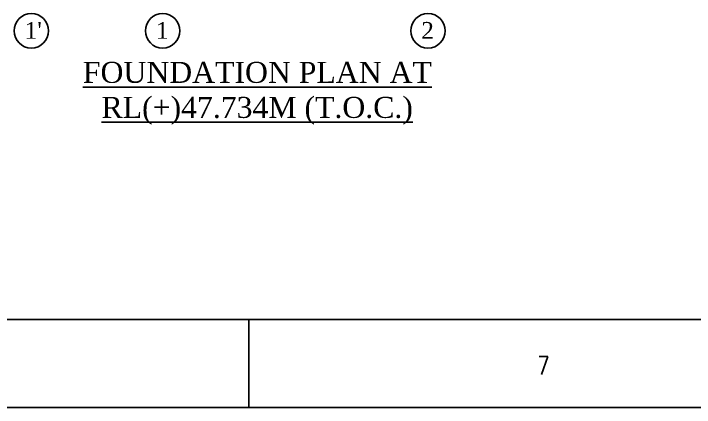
# Model space of a CAD drawing. Header units: millimetres. Extents: x -243837 to -5443, y 40 to 285140.
# Drawn here: x -131435 to -111987, y 40 to 11286 of the extents above; entities that cross this region are included whole.
import ezdxf
from ezdxf.enums import TextEntityAlignment as Align

# ---------------------------------------------------------------- set-up
doc = ezdxf.new("R2010")
doc.units = ezdxf.units.MM
doc.layers.add('NANDAL', color=255, linetype='Continuous')
doc.layers.add('sheet', color=7, linetype='Continuous')
doc.styles.add('romans', font='romans.shx', dxfattribs={"width": 0.7})
doc.styles.add('TIMES', font='times.ttf')

# ---------------------------------------------------------------- blocks, each defined once
blk = doc.blocks.new('RL 44.734 NEW')
at = {"color": 1}
for centre in [(14181.99709645254, 1844.781469254714, 47.42367024734764), (16681.99709645254, 1844.781469254714, 47.42367024734764), (21735.99709645254, 1844.781469254714, 47.42367024734764)]:
    blk.add_circle(centre, 327.5117524004977, dxfattribs=at)
at = {"color": 2, "style": 'TIMES'}
for s, p in [("1'", (14053.81802947972, 1692.925413327243, 47.42367024734764)), ('1', (16553.81802947972, 1692.925413327243, 47.42367024734764)), ('2', (21607.81802947972, 1692.925413327243, 47.42367024734764))]:
    blk.add_text(s, height=320, dxfattribs=at).set_placement(p)
at = {"color": 2, "insert": (14303.05005743983, 1253.951701834405, 20.70158817947654), "char_height": 400, "width": 8194.311318578722, "attachment_point": 1, "style": 'TIMES'}
blk.add_mtext('\\pi860.96;{\\LFOUNDATION PLAN AT \\P\\pi1216.4;RL(+)47.734M (T.O.C.)}', dxfattribs=at)
blk = doc.blocks.new('A$C71E5680D')
at = {"layer": 'NANDAL', "color": 7, "linetype": 'Continuous'}
blk.add_line((-312.2262106556892, -17.51962560940217), (-312.2262106556892, -22.51962560940217), dxfattribs=at)
for points in [[(-481.0068325137736, 260.4803743905979), (-75.0068325137737, 260.4803743905979), (-75.0068325137737, -22.51962560940217), (-481.0068325137736, -22.51962560940217)], [(-476.0068325137736, 255.4803743905978), (-80.0068325137737, 255.4803743905978), (-80.0068325137737, -17.51962560940217), (-476.0068325137736, -17.51962560940217)]]:
    blk.add_lwpolyline(points, close=True, dxfattribs=at)
at = {"layer": 'NANDAL', "color": 7, "linetype": 'Continuous', "style": 'romans', "width": 0.8000000001198879}
blk.add_text('7', height=1.022931924036734, dxfattribs=at).set_placement((-295.4793875289043, -20.13851201667592), align=Align.MIDDLE)
blk = doc.blocks.new('TITLE BLOCK NEW')
at = {"layer": 'sheet', "color": 7}
blk.add_line((7523.601390092401, -196751.277436971), (283803.1013900911, -196751.277436971), dxfattribs=at)
at = {"layer": 'NANDAL', "lineweight": 0, "ltscale": 2, "xscale": 707.7384074565863, "yscale": 707.7384080466584, "zscale": 707.7384082604353}
blk.add_blockref('A$C71E5680D', (340427.0096190351, -184351.9654985993), dxfattribs=at)

msp = doc.modelspace()

# ---------------------------------------------------------------- block references
at = {"xscale": 0.7104450567211452, "yscale": 0.7104450567211452, "zscale": 0.7104450567211452}
msp.add_blockref('TITLE BLOCK NEW', (-209583.7796904099, 142335.3304806306), dxfattribs=at)
at = {"color": 8, "ltscale": 10, "xscale": 1.5, "yscale": 1.5, "zscale": 1.5}
msp.add_blockref('RL 44.734 NEW', (-152201.5256479357, 8027.396814662134, -23.71183512367382), dxfattribs=at)

doc.saveas('drawing.dxf')
